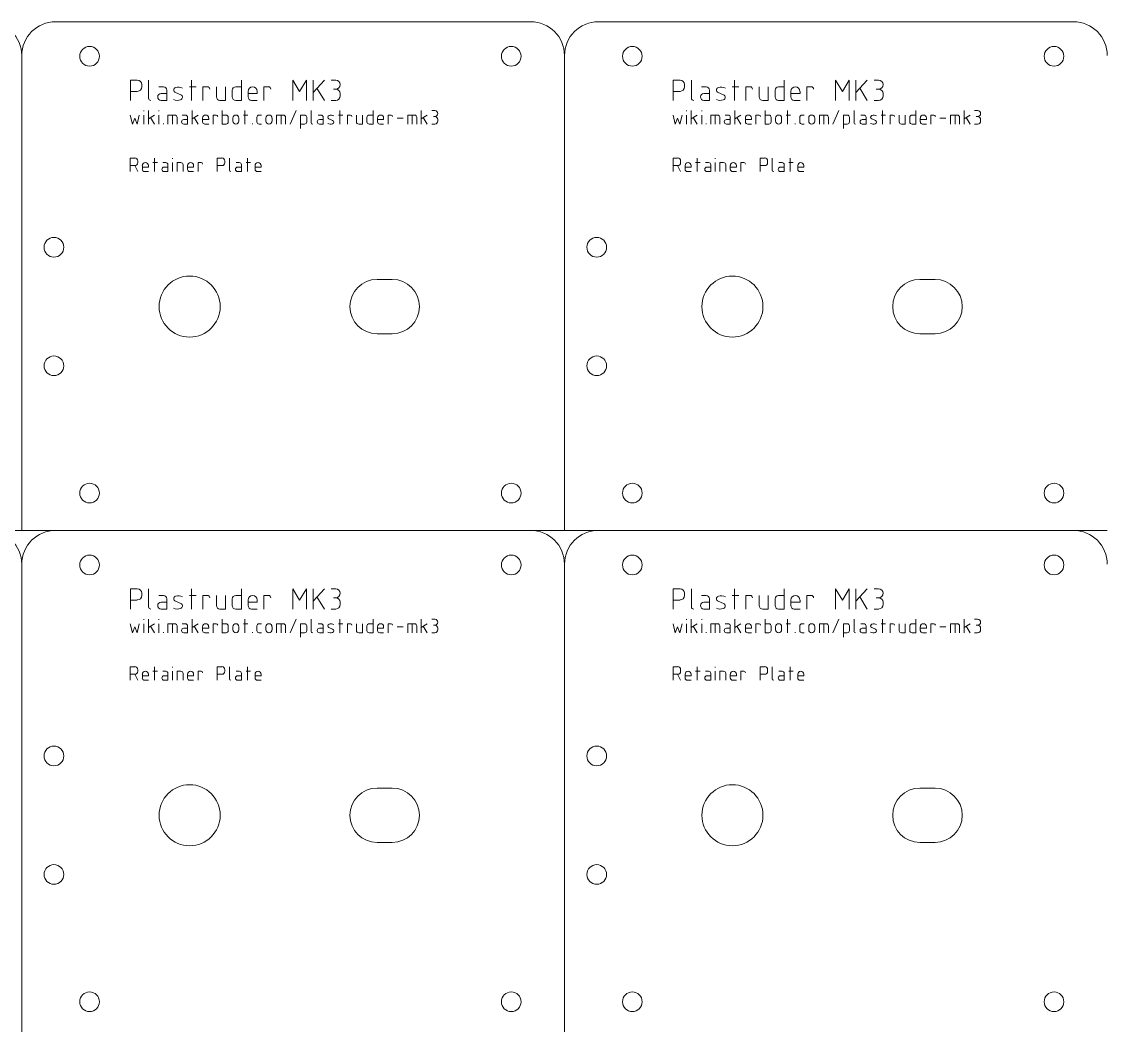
# Model space of a CAD drawing. Header units: millimetres. Extents: x 0 to 560, y 2 to 302.
# Drawn here: x 160 to 320, y 154.5 to 302.5 of the extents above; entities that cross this region are included whole.
import ezdxf

# ---------------------------------------------------------------- set-up
doc = ezdxf.new("R2010")
doc.units = ezdxf.units.MM
doc.layers.add('Retainer Plate', color=7, linetype='CONTINUOUS', lineweight=0, true_color=0x000000)
doc.layers.add('Retainer Plate Text', color=4, linetype='CONTINUOUS', lineweight=0, true_color=0x00ffff)

msp = doc.modelspace()

# ---------------------------------------------------------------- linework, layer by layer
at = {"layer": 'Retainer Plate'}
for p, q in [((165, 302.5), (235, 302.5)), ((245, 302.5), (315, 302.5)), ((160, 227.5), (160, 297.5)), ((240, 227.5), (240, 297.5)), ((212.38, 264.5), (214.62, 264.5)), ((292.37, 264.5), (294.62, 264.5)), ((214.62, 256.5), (212.38, 256.5)), ((294.62, 256.5), (292.37, 256.5)), ((160, 227.5), (80, 227.5)), ((240, 227.5), (160, 227.5)), ((320, 227.5), (240, 227.5)), ((160, 152.5), (160, 222.5)), ((240, 152.5), (240, 222.5)), ((212.38, 189.5), (214.62, 189.5)), ((292.37, 189.5), (294.62, 189.5)), ((214.62, 181.5), (212.38, 181.5)), ((294.62, 181.5), (292.37, 181.5))]:
    msp.add_line(p, q, dxfattribs=at)
for centre, radius in [((170, 297.4), 1.45), ((232.15, 297.4), 1.45), ((250, 297.4), 1.45), ((312.15, 297.4), 1.45), ((164.75, 269.24), 1.45), ((244.75, 269.24), 1.45), ((184.75, 260.5), 4.5), ((264.75, 260.5), 4.5), ((164.75, 251.76), 1.45), ((244.75, 251.76), 1.45), ((170, 233), 1.45), ((232.15, 233), 1.45), ((250, 233), 1.45), ((312.15, 233), 1.45), ((170, 222.4), 1.45), ((232.15, 222.4), 1.45), ((250, 222.4), 1.45), ((312.15, 222.4), 1.45), ((164.75, 194.24), 1.45), ((244.75, 194.24), 1.45), ((184.75, 185.5), 4.5), ((264.75, 185.5), 4.5), ((164.75, 176.76), 1.45), ((244.75, 176.76), 1.45), ((170, 158), 1.45), ((232.15, 158), 1.45), ((250, 158), 1.45), ((312.15, 158), 1.45)]:
    msp.add_circle(centre, radius, dxfattribs=at)
for centre, radius, start, end in [((155, 297.5), 5, 0, 90), ((165, 297.5), 5, 90, 180), ((235, 297.5), 5, 0, 90), ((245, 297.5), 5, 90, 180), ((315, 297.5), 5, 0, 90), ((212.38, 260.5), 4, 90, 270), ((214.62, 260.5), 4, 270, 90), ((292.37, 260.5), 4, 90, 270), ((294.62, 260.5), 4, 270, 90), ((155, 222.5), 5, 0, 90), ((165, 222.5), 5, 90, 180), ((235, 222.5), 5, 0, 90), ((245, 222.5), 5, 90, 180), ((315, 222.5), 5, 0, 90), ((212.38, 185.5), 4, 90, 270), ((214.62, 185.5), 4, 270, 90), ((292.37, 185.5), 4, 90, 270), ((294.62, 185.5), 4, 270, 90)]:
    msp.add_arc(centre, radius, start, end, dxfattribs=at)
at = {"layer": 'Retainer Plate Text'}
for p, q in [((176.04, 290.9), (176.04, 293.9)), ((176.04, 293.9), (177.04, 293.9)), ((177.71, 293.23), (177.71, 292.9)), ((178.71, 293.9), (178.71, 291.23)), ((180.21, 292.9), (180.88, 292.9)), ((184.71, 292.9), (185.71, 292.9)), ((185.04, 293.9), (185.04, 290.9)), ((186.71, 290.9), (186.71, 292.9)), ((186.71, 292.9), (187.37, 292.9)), ((188.71, 292.9), (188.71, 291.4)), ((190.04, 290.9), (190.04, 292.9)), ((191.54, 292.9), (192.37, 292.9)), ((192.37, 293.9), (192.37, 290.9)), ((195.71, 290.9), (195.71, 292.9)), ((195.71, 292.9), (196.37, 292.9)), ((199.96, 290.9), (199.96, 293.9)), ((199.96, 293.9), (200.96, 292.23)), ((200.96, 292.23), (201.96, 293.9)), ((201.96, 293.9), (201.96, 290.9)), ((202.96, 293.9), (202.96, 290.9)), ((202.96, 292.07), (204.62, 293.9)), ((205.62, 293.9), (206.29, 293.9)), ((256.04, 290.9), (256.04, 293.9)), ((256.04, 293.9), (257.04, 293.9)), ((257.71, 293.23), (257.71, 292.9)), ((258.71, 293.9), (258.71, 291.23)), ((260.21, 292.9), (260.88, 292.9)), ((264.71, 292.9), (265.71, 292.9)), ((265.04, 293.9), (265.04, 290.9)), ((266.71, 290.9), (266.71, 292.9)), ((266.71, 292.9), (267.37, 292.9)), ((268.71, 292.9), (268.71, 291.4)), ((270.04, 290.9), (270.04, 292.9)), ((271.54, 292.9), (272.37, 292.9)), ((272.37, 293.9), (272.37, 290.9)), ((275.71, 290.9), (275.71, 292.9)), ((275.71, 292.9), (276.37, 292.9)), ((279.96, 290.9), (279.96, 293.9)), ((279.96, 293.9), (280.96, 292.23)), ((280.96, 292.23), (281.96, 293.9)), ((281.96, 293.9), (281.96, 290.9)), ((282.96, 293.9), (282.96, 290.9)), ((282.96, 292.07), (284.62, 293.9)), ((285.62, 293.9), (286.29, 293.9)), ((177.04, 292.23), (176.04, 292.23)), ((180.54, 291.9), (181.38, 291.9)), ((181.38, 292.4), (181.38, 290.9)), ((182.65, 292.04), (183.44, 291.72)), ((191.04, 291.4), (191.04, 292.4)), ((193.37, 292.23), (193.37, 291.4)), ((193.37, 291.9), (194.71, 291.9)), ((194.71, 291.9), (194.71, 292.23)), ((203.52, 292.68), (204.62, 290.9)), ((206.29, 292.57), (205.96, 292.57)), ((206.96, 291.9), (206.96, 291.57)), ((257.04, 292.23), (256.04, 292.23)), ((260.54, 291.9), (261.38, 291.9)), ((261.38, 292.4), (261.38, 290.9)), ((262.65, 292.04), (263.44, 291.72)), ((271.04, 291.4), (271.04, 292.4)), ((273.37, 292.23), (273.37, 291.4)), ((273.37, 291.9), (274.71, 291.9)), ((274.71, 291.9), (274.71, 292.23)), ((283.52, 292.68), (284.62, 290.9)), ((286.29, 292.57), (285.96, 292.57)), ((286.96, 291.9), (286.96, 291.57)), ((181.38, 290.9), (180.54, 290.9)), ((189.21, 290.9), (190.04, 290.9)), ((192.37, 290.9), (191.54, 290.9)), ((193.87, 290.9), (194.71, 290.9)), ((206.29, 290.9), (205.62, 290.9)), ((261.38, 290.9), (260.54, 290.9)), ((269.21, 290.9), (270.04, 290.9)), ((272.37, 290.9), (271.54, 290.9)), ((273.87, 290.9), (274.71, 290.9)), ((286.29, 290.9), (285.62, 290.9)), ((176, 288.73), (176.33, 287.4)), ((176.33, 287.4), (176.67, 288.29)), ((176.67, 288.29), (177, 287.4)), ((177, 287.4), (177.33, 288.73)), ((178, 289.29), (178, 289.4)), ((178, 287.4), (178, 288.73)), ((178.67, 289.4), (178.67, 287.4)), ((178.67, 288.18), (179.56, 288.73)), ((178.96, 288.36), (179.56, 287.4)), ((180.22, 289.29), (180.22, 289.4)), ((180.22, 287.4), (180.22, 288.73)), ((181.56, 287.4), (181.56, 288.73)), ((181.56, 288.73), (182.56, 288.73)), ((182.22, 288.73), (182.22, 287.4)), ((182.89, 288.4), (182.89, 287.4)), ((183.67, 288.73), (184.11, 288.73)), ((183.89, 288.07), (184.44, 288.07)), ((184.44, 288.4), (184.44, 287.4)), ((185.11, 289.4), (185.11, 287.4)), ((185.11, 288.18), (186, 288.73)), ((185.4, 288.36), (186, 287.4)), ((186.67, 288.29), (186.67, 287.73)), ((186.67, 288.07), (187.56, 288.07)), ((187.56, 288.07), (187.56, 288.29)), ((188.22, 287.4), (188.22, 288.73)), ((188.22, 288.73), (188.67, 288.73)), ((189.56, 289.4), (189.56, 287.4)), ((190.11, 288.73), (189.56, 288.73)), ((190.44, 287.73), (190.44, 288.4)), ((191.11, 288.29), (191.11, 287.84)), ((192, 287.84), (192, 288.29)), ((192.67, 288.73), (193.33, 288.73)), ((192.89, 289.4), (192.89, 287.4)), ((194.67, 288.4), (194.67, 287.73)), ((195.33, 288.73), (195, 288.73)), ((196, 288.29), (196, 287.84)), ((196.89, 287.84), (196.89, 288.29)), ((197.56, 287.4), (197.56, 288.73)), ((197.56, 288.73), (198.56, 288.73)), ((198.22, 288.73), (198.22, 287.4)), ((198.89, 288.4), (198.89, 287.4)), ((200.44, 289.4), (199.56, 287.4)), ((201.67, 288.73), (201.11, 288.73)), ((201.11, 288.73), (201.11, 286.73)), ((202, 287.73), (202, 288.4)), ((202.67, 289.4), (202.67, 287.62)), ((203.67, 288.73), (204.11, 288.73)), ((203.89, 288.07), (204.44, 288.07)), ((204.44, 288.4), (204.44, 287.4)), ((205.29, 288.16), (205.82, 287.95)), ((206.67, 288.73), (207.33, 288.73)), ((206.89, 289.4), (206.89, 287.4)), ((208, 287.4), (208, 288.73)), ((208, 288.73), (208.44, 288.73)), ((209.33, 288.73), (209.33, 287.73)), ((210.22, 287.4), (210.22, 288.73)), ((210.89, 287.73), (210.89, 288.4)), ((211.22, 288.73), (211.78, 288.73)), ((211.78, 289.4), (211.78, 287.4)), ((212.44, 288.29), (212.44, 287.73)), ((212.44, 288.07), (213.33, 288.07)), ((213.33, 288.07), (213.33, 288.29)), ((214, 287.4), (214, 288.73)), ((214, 288.73), (214.44, 288.73)), ((215.33, 288.29), (216.22, 288.29)), ((216.89, 287.4), (216.89, 288.73)), ((216.89, 288.73), (217.89, 288.73)), ((217.56, 288.73), (217.56, 287.4)), ((218.22, 288.4), (218.22, 287.4)), ((218.89, 289.4), (218.89, 287.4)), ((218.89, 288.18), (219.78, 288.73)), ((219.18, 288.36), (219.78, 287.4)), ((220.44, 289.4), (220.89, 289.4)), ((220.89, 288.51), (220.67, 288.51)), ((221.33, 288.07), (221.33, 287.84)), ((256, 288.73), (256.33, 287.4)), ((256.33, 287.4), (256.67, 288.29)), ((256.67, 288.29), (257, 287.4)), ((257, 287.4), (257.33, 288.73)), ((258, 289.29), (258, 289.4)), ((258, 287.4), (258, 288.73)), ((258.67, 289.4), (258.67, 287.4)), ((258.67, 288.18), (259.56, 288.73)), ((258.96, 288.36), (259.56, 287.4)), ((260.22, 289.29), (260.22, 289.4)), ((260.22, 287.4), (260.22, 288.73)), ((261.56, 287.4), (261.56, 288.73)), ((261.56, 288.73), (262.56, 288.73)), ((262.22, 288.73), (262.22, 287.4)), ((262.89, 288.4), (262.89, 287.4)), ((263.67, 288.73), (264.11, 288.73)), ((263.89, 288.07), (264.44, 288.07)), ((264.44, 288.4), (264.44, 287.4)), ((265.11, 289.4), (265.11, 287.4)), ((265.11, 288.18), (266, 288.73)), ((265.4, 288.36), (266, 287.4)), ((266.67, 288.29), (266.67, 287.73)), ((266.67, 288.07), (267.56, 288.07)), ((267.56, 288.07), (267.56, 288.29)), ((268.22, 287.4), (268.22, 288.73)), ((268.22, 288.73), (268.67, 288.73)), ((269.56, 289.4), (269.56, 287.4)), ((270.11, 288.73), (269.56, 288.73)), ((270.44, 287.73), (270.44, 288.4)), ((271.11, 288.29), (271.11, 287.84)), ((272, 287.84), (272, 288.29)), ((272.67, 288.73), (273.33, 288.73)), ((272.89, 289.4), (272.89, 287.4)), ((274.67, 288.4), (274.67, 287.73)), ((275.33, 288.73), (275, 288.73)), ((276, 288.29), (276, 287.84)), ((276.89, 287.84), (276.89, 288.29)), ((277.56, 287.4), (277.56, 288.73)), ((277.56, 288.73), (278.56, 288.73)), ((278.22, 288.73), (278.22, 287.4)), ((278.89, 288.4), (278.89, 287.4)), ((280.44, 289.4), (279.56, 287.4)), ((281.67, 288.73), (281.11, 288.73)), ((281.11, 288.73), (281.11, 286.73)), ((282, 287.73), (282, 288.4)), ((282.67, 289.4), (282.67, 287.62)), ((283.67, 288.73), (284.11, 288.73)), ((283.89, 288.07), (284.44, 288.07)), ((284.44, 288.4), (284.44, 287.4)), ((285.29, 288.16), (285.82, 287.95)), ((286.67, 288.73), (287.33, 288.73)), ((286.89, 289.4), (286.89, 287.4)), ((288, 287.4), (288, 288.73)), ((288, 288.73), (288.44, 288.73)), ((289.33, 288.73), (289.33, 287.73)), ((290.22, 287.4), (290.22, 288.73)), ((290.89, 287.73), (290.89, 288.4)), ((291.22, 288.73), (291.78, 288.73)), ((291.78, 289.4), (291.78, 287.4)), ((292.44, 288.29), (292.44, 287.73)), ((292.44, 288.07), (293.33, 288.07)), ((293.33, 288.07), (293.33, 288.29)), ((294, 287.4), (294, 288.73)), ((294, 288.73), (294.44, 288.73)), ((295.33, 288.29), (296.22, 288.29)), ((296.89, 287.4), (296.89, 288.73)), ((296.89, 288.73), (297.89, 288.73)), ((297.56, 288.73), (297.56, 287.4)), ((298.22, 288.4), (298.22, 287.4)), ((298.89, 289.4), (298.89, 287.4)), ((298.89, 288.18), (299.78, 288.73)), ((299.18, 288.36), (299.78, 287.4)), ((300.44, 289.4), (300.89, 289.4)), ((300.89, 288.51), (300.67, 288.51)), ((301.33, 288.07), (301.33, 287.84)), ((180.89, 287.4), (180.89, 287.51)), ((184.44, 287.4), (183.89, 287.4)), ((187, 287.4), (187.56, 287.4)), ((189.56, 287.4), (190.11, 287.4)), ((194, 287.4), (194, 287.51)), ((195, 287.4), (195.33, 287.4)), ((201.11, 287.4), (201.67, 287.4)), ((204.44, 287.4), (203.89, 287.4)), ((209.67, 287.4), (210.22, 287.4)), ((211.78, 287.4), (211.22, 287.4)), ((212.78, 287.4), (213.33, 287.4)), ((220.89, 287.4), (220.44, 287.4)), ((260.89, 287.4), (260.89, 287.51)), ((264.44, 287.4), (263.89, 287.4)), ((267, 287.4), (267.56, 287.4)), ((269.56, 287.4), (270.11, 287.4)), ((274, 287.4), (274, 287.51)), ((275, 287.4), (275.33, 287.4)), ((281.11, 287.4), (281.67, 287.4)), ((284.44, 287.4), (283.89, 287.4)), ((289.67, 287.4), (290.22, 287.4)), ((291.78, 287.4), (291.22, 287.4)), ((292.78, 287.4), (293.33, 287.4)), ((300.89, 287.4), (300.44, 287.4)), ((176, 280.4), (176, 282.4)), ((176, 282.4), (176.67, 282.4)), ((177.11, 281.96), (177.11, 281.73)), ((179.33, 281.73), (180, 281.73)), ((179.56, 282.4), (179.56, 280.4)), ((180.78, 281.73), (181.22, 281.73)), ((182.22, 282.29), (182.22, 282.4)), ((182.22, 280.4), (182.22, 281.73)), ((182.89, 280.4), (182.89, 281.73)), ((182.89, 281.73), (183.44, 281.73)), ((186, 280.4), (186, 281.73)), ((186, 281.73), (186.44, 281.73)), ((188.83, 280.4), (188.83, 282.4)), ((188.83, 282.4), (189.5, 282.4)), ((189.94, 281.96), (189.94, 281.73)), ((190.61, 282.4), (190.61, 280.62)), ((191.61, 281.73), (192.06, 281.73)), ((193.06, 281.73), (193.72, 281.73)), ((193.28, 282.4), (193.28, 280.4)), ((256, 280.4), (256, 282.4)), ((256, 282.4), (256.67, 282.4)), ((257.11, 281.96), (257.11, 281.73)), ((259.33, 281.73), (260, 281.73)), ((259.56, 282.4), (259.56, 280.4)), ((260.78, 281.73), (261.22, 281.73)), ((262.22, 282.29), (262.22, 282.4)), ((262.22, 280.4), (262.22, 281.73)), ((262.89, 280.4), (262.89, 281.73)), ((262.89, 281.73), (263.44, 281.73)), ((266, 280.4), (266, 281.73)), ((266, 281.73), (266.44, 281.73)), ((268.83, 280.4), (268.83, 282.4)), ((268.83, 282.4), (269.5, 282.4)), ((269.94, 281.96), (269.94, 281.73)), ((270.61, 282.4), (270.61, 280.62)), ((271.61, 281.73), (272.06, 281.73)), ((273.06, 281.73), (273.72, 281.73)), ((273.28, 282.4), (273.28, 280.4)), ((176.67, 281.29), (176, 281.29)), ((176.67, 281.29), (177.11, 280.4)), ((177.78, 281.29), (177.78, 280.73)), ((177.78, 281.07), (178.67, 281.07)), ((178.11, 280.4), (178.67, 280.4)), ((178.67, 281.07), (178.67, 281.29)), ((181, 281.07), (181.56, 281.07)), ((181.56, 280.4), (181, 280.4)), ((181.56, 281.4), (181.56, 280.4)), ((183.78, 281.4), (183.78, 280.4)), ((184.44, 281.29), (184.44, 280.73)), ((184.44, 281.07), (185.33, 281.07)), ((184.78, 280.4), (185.33, 280.4)), ((185.33, 281.07), (185.33, 281.29)), ((189.5, 281.29), (188.83, 281.29)), ((191.83, 281.07), (192.39, 281.07)), ((192.39, 280.4), (191.83, 280.4)), ((192.39, 281.4), (192.39, 280.4)), ((194.39, 281.29), (194.39, 280.73)), ((194.39, 281.07), (195.28, 281.07)), ((194.72, 280.4), (195.28, 280.4)), ((195.28, 281.07), (195.28, 281.29)), ((256.67, 281.29), (256, 281.29)), ((256.67, 281.29), (257.11, 280.4)), ((257.78, 281.29), (257.78, 280.73)), ((257.78, 281.07), (258.67, 281.07)), ((258.11, 280.4), (258.67, 280.4)), ((258.67, 281.07), (258.67, 281.29)), ((261, 281.07), (261.56, 281.07)), ((261.56, 280.4), (261, 280.4)), ((261.56, 281.4), (261.56, 280.4)), ((263.78, 281.4), (263.78, 280.4)), ((264.44, 281.29), (264.44, 280.73)), ((264.44, 281.07), (265.33, 281.07)), ((264.78, 280.4), (265.33, 280.4)), ((265.33, 281.07), (265.33, 281.29)), ((269.5, 281.29), (268.83, 281.29)), ((271.83, 281.07), (272.39, 281.07)), ((272.39, 280.4), (271.83, 280.4)), ((272.39, 281.4), (272.39, 280.4)), ((274.39, 281.29), (274.39, 280.73)), ((274.39, 281.07), (275.28, 281.07)), ((274.72, 280.4), (275.28, 280.4)), ((275.28, 281.07), (275.28, 281.29)), ((176.04, 215.9), (176.04, 218.9)), ((176.04, 218.9), (177.04, 218.9)), ((177.71, 218.23), (177.71, 217.9)), ((178.71, 218.9), (178.71, 216.23)), ((180.21, 217.9), (180.88, 217.9)), ((184.71, 217.9), (185.71, 217.9)), ((185.04, 218.9), (185.04, 215.9)), ((186.71, 215.9), (186.71, 217.9)), ((186.71, 217.9), (187.37, 217.9)), ((188.71, 217.9), (188.71, 216.4)), ((190.04, 215.9), (190.04, 217.9)), ((191.54, 217.9), (192.37, 217.9)), ((192.37, 218.9), (192.37, 215.9)), ((195.71, 215.9), (195.71, 217.9)), ((195.71, 217.9), (196.37, 217.9)), ((199.96, 215.9), (199.96, 218.9)), ((199.96, 218.9), (200.96, 217.23)), ((200.96, 217.23), (201.96, 218.9)), ((201.96, 218.9), (201.96, 215.9)), ((202.96, 218.9), (202.96, 215.9)), ((202.96, 217.07), (204.62, 218.9)), ((203.52, 217.68), (204.62, 215.9)), ((205.62, 218.9), (206.29, 218.9)), ((256.04, 215.9), (256.04, 218.9)), ((256.04, 218.9), (257.04, 218.9)), ((257.71, 218.23), (257.71, 217.9)), ((258.71, 218.9), (258.71, 216.23)), ((260.21, 217.9), (260.88, 217.9)), ((264.71, 217.9), (265.71, 217.9)), ((265.04, 218.9), (265.04, 215.9)), ((266.71, 215.9), (266.71, 217.9)), ((266.71, 217.9), (267.37, 217.9)), ((268.71, 217.9), (268.71, 216.4)), ((270.04, 215.9), (270.04, 217.9)), ((271.54, 217.9), (272.37, 217.9)), ((272.37, 218.9), (272.37, 215.9)), ((275.71, 215.9), (275.71, 217.9)), ((275.71, 217.9), (276.37, 217.9)), ((279.96, 215.9), (279.96, 218.9)), ((279.96, 218.9), (280.96, 217.23)), ((280.96, 217.23), (281.96, 218.9)), ((281.96, 218.9), (281.96, 215.9)), ((282.96, 218.9), (282.96, 215.9)), ((282.96, 217.07), (284.62, 218.9)), ((283.52, 217.68), (284.62, 215.9)), ((285.62, 218.9), (286.29, 218.9)), ((177.04, 217.23), (176.04, 217.23)), ((180.54, 216.9), (181.38, 216.9)), ((181.38, 217.4), (181.38, 215.9)), ((182.65, 217.04), (183.44, 216.72)), ((191.04, 216.4), (191.04, 217.4)), ((193.37, 217.23), (193.37, 216.4)), ((193.37, 216.9), (194.71, 216.9)), ((194.71, 216.9), (194.71, 217.23)), ((206.29, 217.57), (205.96, 217.57)), ((206.96, 216.9), (206.96, 216.57)), ((257.04, 217.23), (256.04, 217.23)), ((260.54, 216.9), (261.38, 216.9)), ((261.38, 217.4), (261.38, 215.9)), ((262.65, 217.04), (263.44, 216.72)), ((271.04, 216.4), (271.04, 217.4)), ((273.37, 217.23), (273.37, 216.4)), ((273.37, 216.9), (274.71, 216.9)), ((274.71, 216.9), (274.71, 217.23)), ((286.29, 217.57), (285.96, 217.57)), ((286.96, 216.9), (286.96, 216.57)), ((178, 214.29), (178, 214.4)), ((178.67, 214.4), (178.67, 212.4)), ((180.22, 214.29), (180.22, 214.4)), ((181.38, 215.9), (180.54, 215.9)), ((185.11, 214.4), (185.11, 212.4)), ((189.21, 215.9), (190.04, 215.9)), ((189.56, 214.4), (189.56, 212.4)), ((192.37, 215.9), (191.54, 215.9)), ((192.89, 214.4), (192.89, 212.4)), ((193.87, 215.9), (194.71, 215.9)), ((200.44, 214.4), (199.56, 212.4)), ((202.67, 214.4), (202.67, 212.62)), ((206.29, 215.9), (205.62, 215.9)), ((211.78, 214.4), (211.78, 212.4)), ((218.89, 214.4), (218.89, 212.4)), ((220.44, 214.4), (220.89, 214.4)), ((261.38, 215.9), (260.54, 215.9)), ((269.21, 215.9), (270.04, 215.9)), ((272.37, 215.9), (271.54, 215.9)), ((273.87, 215.9), (274.71, 215.9)), ((286.29, 215.9), (285.62, 215.9)), ((298.89, 214.4), (298.89, 212.4)), ((176, 213.73), (176.33, 212.4)), ((176.33, 212.4), (176.67, 213.29)), ((176.67, 213.29), (177, 212.4)), ((177, 212.4), (177.33, 213.73)), ((178, 212.4), (178, 213.73)), ((178.67, 213.18), (179.56, 213.73)), ((178.96, 213.36), (179.56, 212.4)), ((180.22, 212.4), (180.22, 213.73)), ((181.56, 212.4), (181.56, 213.73)), ((181.56, 213.73), (182.56, 213.73)), ((182.22, 213.73), (182.22, 212.4)), ((182.89, 213.4), (182.89, 212.4)), ((183.67, 213.73), (184.11, 213.73)), ((183.89, 213.07), (184.44, 213.07)), ((184.44, 213.4), (184.44, 212.4)), ((185.11, 213.18), (186, 213.73)), ((185.4, 213.36), (186, 212.4)), ((186.67, 213.29), (186.67, 212.73)), ((186.67, 213.07), (187.56, 213.07)), ((187.56, 213.07), (187.56, 213.29)), ((188.22, 212.4), (188.22, 213.73)), ((188.22, 213.73), (188.67, 213.73)), ((190.11, 213.73), (189.56, 213.73)), ((190.44, 212.73), (190.44, 213.4)), ((191.11, 213.29), (191.11, 212.84)), ((192, 212.84), (192, 213.29)), ((192.67, 213.73), (193.33, 213.73)), ((194.67, 213.4), (194.67, 212.73)), ((195.33, 213.73), (195, 213.73)), ((196, 213.29), (196, 212.84)), ((196.89, 212.84), (196.89, 213.29)), ((197.56, 212.4), (197.56, 213.73)), ((197.56, 213.73), (198.56, 213.73)), ((198.22, 213.73), (198.22, 212.4)), ((198.89, 213.4), (198.89, 212.4)), ((201.67, 213.73), (201.11, 213.73)), ((201.11, 213.73), (201.11, 211.73)), ((202, 212.73), (202, 213.4)), ((203.67, 213.73), (204.11, 213.73)), ((203.89, 213.07), (204.44, 213.07)), ((204.44, 213.4), (204.44, 212.4)), ((205.29, 213.16), (205.82, 212.95)), ((206.67, 213.73), (207.33, 213.73)), ((206.89, 214.4), (206.89, 212.4)), ((208, 212.4), (208, 213.73)), ((208, 213.73), (208.44, 213.73)), ((209.33, 213.73), (209.33, 212.73)), ((210.22, 212.4), (210.22, 213.73)), ((210.89, 212.73), (210.89, 213.4)), ((211.22, 213.73), (211.78, 213.73)), ((212.44, 213.29), (212.44, 212.73)), ((212.44, 213.07), (213.33, 213.07)), ((213.33, 213.07), (213.33, 213.29)), ((214, 212.4), (214, 213.73)), ((214, 213.73), (214.44, 213.73)), ((215.33, 213.29), (216.22, 213.29)), ((216.89, 212.4), (216.89, 213.73)), ((216.89, 213.73), (217.89, 213.73)), ((217.56, 213.73), (217.56, 212.4)), ((218.22, 213.4), (218.22, 212.4)), ((218.89, 213.18), (219.78, 213.73)), ((219.18, 213.36), (219.78, 212.4)), ((220.89, 213.51), (220.67, 213.51)), ((221.33, 213.07), (221.33, 212.84)), ((256, 213.73), (256.33, 212.4)), ((256.33, 212.4), (256.67, 213.29)), ((256.67, 213.29), (257, 212.4)), ((257, 212.4), (257.33, 213.73)), ((258, 214.29), (258, 214.4)), ((258, 212.4), (258, 213.73)), ((258.67, 214.4), (258.67, 212.4)), ((258.67, 213.18), (259.56, 213.73)), ((258.96, 213.36), (259.56, 212.4)), ((260.22, 214.29), (260.22, 214.4)), ((260.22, 212.4), (260.22, 213.73)), ((261.56, 212.4), (261.56, 213.73)), ((261.56, 213.73), (262.56, 213.73)), ((262.22, 213.73), (262.22, 212.4)), ((262.89, 213.4), (262.89, 212.4)), ((263.67, 213.73), (264.11, 213.73)), ((263.89, 213.07), (264.44, 213.07)), ((264.44, 213.4), (264.44, 212.4)), ((265.11, 214.4), (265.11, 212.4)), ((265.11, 213.18), (266, 213.73)), ((265.4, 213.36), (266, 212.4)), ((266.67, 213.29), (266.67, 212.73)), ((266.67, 213.07), (267.56, 213.07)), ((267.56, 213.07), (267.56, 213.29)), ((268.22, 212.4), (268.22, 213.73)), ((268.22, 213.73), (268.67, 213.73)), ((269.56, 214.4), (269.56, 212.4)), ((270.11, 213.73), (269.56, 213.73)), ((270.44, 212.73), (270.44, 213.4)), ((271.11, 213.29), (271.11, 212.84)), ((272, 212.84), (272, 213.29)), ((272.67, 213.73), (273.33, 213.73)), ((272.89, 214.4), (272.89, 212.4)), ((274.67, 213.4), (274.67, 212.73)), ((275.33, 213.73), (275, 213.73)), ((276, 213.29), (276, 212.84)), ((276.89, 212.84), (276.89, 213.29)), ((277.56, 212.4), (277.56, 213.73)), ((277.56, 213.73), (278.56, 213.73)), ((278.22, 213.73), (278.22, 212.4)), ((278.89, 213.4), (278.89, 212.4)), ((280.44, 214.4), (279.56, 212.4)), ((281.67, 213.73), (281.11, 213.73)), ((281.11, 213.73), (281.11, 211.73)), ((282, 212.73), (282, 213.4)), ((282.67, 214.4), (282.67, 212.62)), ((283.67, 213.73), (284.11, 213.73)), ((283.89, 213.07), (284.44, 213.07)), ((284.44, 213.4), (284.44, 212.4)), ((285.29, 213.16), (285.82, 212.95)), ((286.67, 213.73), (287.33, 213.73)), ((286.89, 214.4), (286.89, 212.4)), ((288, 212.4), (288, 213.73)), ((288, 213.73), (288.44, 213.73)), ((289.33, 213.73), (289.33, 212.73)), ((290.22, 212.4), (290.22, 213.73)), ((290.89, 212.73), (290.89, 213.4)), ((291.22, 213.73), (291.78, 213.73)), ((291.78, 214.4), (291.78, 212.4)), ((292.44, 213.29), (292.44, 212.73)), ((292.44, 213.07), (293.33, 213.07)), ((293.33, 213.07), (293.33, 213.29)), ((294, 212.4), (294, 213.73)), ((294, 213.73), (294.44, 213.73)), ((295.33, 213.29), (296.22, 213.29)), ((296.89, 212.4), (296.89, 213.73)), ((296.89, 213.73), (297.89, 213.73)), ((297.56, 213.73), (297.56, 212.4)), ((298.22, 213.4), (298.22, 212.4)), ((298.89, 213.18), (299.78, 213.73)), ((299.18, 213.36), (299.78, 212.4)), ((300.44, 214.4), (300.89, 214.4)), ((300.89, 213.51), (300.67, 213.51)), ((301.33, 213.07), (301.33, 212.84)), ((180.89, 212.4), (180.89, 212.51)), ((184.44, 212.4), (183.89, 212.4)), ((187, 212.4), (187.56, 212.4)), ((189.56, 212.4), (190.11, 212.4)), ((194, 212.4), (194, 212.51)), ((195, 212.4), (195.33, 212.4)), ((201.11, 212.4), (201.67, 212.4)), ((204.44, 212.4), (203.89, 212.4)), ((209.67, 212.4), (210.22, 212.4)), ((211.78, 212.4), (211.22, 212.4)), ((212.78, 212.4), (213.33, 212.4)), ((220.89, 212.4), (220.44, 212.4)), ((260.89, 212.4), (260.89, 212.51)), ((264.44, 212.4), (263.89, 212.4)), ((267, 212.4), (267.56, 212.4)), ((269.56, 212.4), (270.11, 212.4)), ((274, 212.4), (274, 212.51)), ((275, 212.4), (275.33, 212.4)), ((281.11, 212.4), (281.67, 212.4)), ((284.44, 212.4), (283.89, 212.4)), ((289.67, 212.4), (290.22, 212.4)), ((291.78, 212.4), (291.22, 212.4)), ((292.78, 212.4), (293.33, 212.4)), ((300.89, 212.4), (300.44, 212.4)), ((176, 205.4), (176, 207.4)), ((176, 207.4), (176.67, 207.4)), ((177.11, 206.96), (177.11, 206.73)), ((179.33, 206.73), (180, 206.73)), ((179.56, 207.4), (179.56, 205.4)), ((180.78, 206.73), (181.22, 206.73)), ((181.56, 206.4), (181.56, 205.4)), ((182.22, 207.29), (182.22, 207.4)), ((182.22, 205.4), (182.22, 206.73)), ((182.89, 205.4), (182.89, 206.73)), ((182.89, 206.73), (183.44, 206.73)), ((183.78, 206.4), (183.78, 205.4)), ((186, 205.4), (186, 206.73)), ((186, 206.73), (186.44, 206.73)), ((188.83, 205.4), (188.83, 207.4)), ((188.83, 207.4), (189.5, 207.4)), ((189.94, 206.96), (189.94, 206.73)), ((190.61, 207.4), (190.61, 205.62)), ((191.61, 206.73), (192.06, 206.73)), ((192.39, 206.4), (192.39, 205.4)), ((193.06, 206.73), (193.72, 206.73)), ((193.28, 207.4), (193.28, 205.4)), ((256, 205.4), (256, 207.4)), ((256, 207.4), (256.67, 207.4)), ((257.11, 206.96), (257.11, 206.73)), ((259.33, 206.73), (260, 206.73)), ((259.56, 207.4), (259.56, 205.4)), ((260.78, 206.73), (261.22, 206.73)), ((262.22, 207.29), (262.22, 207.4)), ((262.22, 205.4), (262.22, 206.73)), ((262.89, 205.4), (262.89, 206.73)), ((262.89, 206.73), (263.44, 206.73)), ((266, 205.4), (266, 206.73)), ((266, 206.73), (266.44, 206.73)), ((268.83, 205.4), (268.83, 207.4)), ((268.83, 207.4), (269.5, 207.4)), ((269.94, 206.96), (269.94, 206.73)), ((270.61, 207.4), (270.61, 205.62)), ((271.61, 206.73), (272.06, 206.73)), ((273.06, 206.73), (273.72, 206.73)), ((273.28, 207.4), (273.28, 205.4)), ((176.67, 206.29), (176, 206.29)), ((176.67, 206.29), (177.11, 205.4)), ((177.78, 206.29), (177.78, 205.73)), ((177.78, 206.07), (178.67, 206.07)), ((178.11, 205.4), (178.67, 205.4)), ((178.67, 206.07), (178.67, 206.29)), ((181, 206.07), (181.56, 206.07)), ((181.56, 205.4), (181, 205.4)), ((184.44, 206.29), (184.44, 205.73)), ((184.44, 206.07), (185.33, 206.07)), ((184.78, 205.4), (185.33, 205.4)), ((185.33, 206.07), (185.33, 206.29)), ((189.5, 206.29), (188.83, 206.29)), ((191.83, 206.07), (192.39, 206.07)), ((192.39, 205.4), (191.83, 205.4)), ((194.39, 206.29), (194.39, 205.73)), ((194.39, 206.07), (195.28, 206.07)), ((194.72, 205.4), (195.28, 205.4)), ((195.28, 206.07), (195.28, 206.29)), ((256.67, 206.29), (256, 206.29)), ((256.67, 206.29), (257.11, 205.4)), ((257.78, 206.29), (257.78, 205.73)), ((257.78, 206.07), (258.67, 206.07)), ((258.11, 205.4), (258.67, 205.4)), ((258.67, 206.07), (258.67, 206.29)), ((261, 206.07), (261.56, 206.07)), ((261.56, 205.4), (261, 205.4)), ((261.56, 206.4), (261.56, 205.4)), ((263.78, 206.4), (263.78, 205.4)), ((264.44, 206.29), (264.44, 205.73)), ((264.44, 206.07), (265.33, 206.07)), ((264.78, 205.4), (265.33, 205.4)), ((265.33, 206.07), (265.33, 206.29)), ((269.5, 206.29), (268.83, 206.29)), ((271.83, 206.07), (272.39, 206.07)), ((272.39, 205.4), (271.83, 205.4)), ((272.39, 206.4), (272.39, 205.4)), ((274.39, 206.29), (274.39, 205.73)), ((274.39, 206.07), (275.28, 206.07)), ((274.72, 205.4), (275.28, 205.4)), ((275.28, 206.07), (275.28, 206.29))]:
    msp.add_line(p, q, dxfattribs=at)
for centre, radius, start, end in [((177.04, 293.23), 0.667, 0, 90), ((177.04, 292.9), 0.667, 270, 0), ((180.88, 292.4), 0.5, 0, 90), ((183.1, 291.51), 1.35, 63.1, 108.3), ((187.37, 292.57), 0.333, 0, 90), ((191.54, 292.4), 0.5, 90, 180), ((194.04, 292.23), 0.667, 0, 180), ((196.37, 292.57), 0.333, 0, 90), ((206.29, 293.23), 0.667, 270, 90), ((257.04, 293.23), 0.667, 0, 90), ((257.04, 292.9), 0.667, 270, 0), ((260.88, 292.4), 0.5, 0, 90), ((263.1, 291.51), 1.35, 63.1, 108.3), ((267.37, 292.57), 0.333, 0, 90), ((271.54, 292.4), 0.5, 90, 180), ((274.04, 292.23), 0.667, 0, 180), ((276.37, 292.57), 0.333, 0, 90), ((286.29, 293.23), 0.667, 270, 90), ((179.04, 291.23), 0.333, 180, 270), ((180.54, 291.4), 0.5, 90, 270), ((182.8, 292.41), 0.4, 108.3, 247.8), ((183.29, 291.35), 0.4, 288.3, 67.79), ((189.21, 291.4), 0.5, 180, 270), ((191.54, 291.4), 0.5, 180, 270), ((193.87, 291.4), 0.5, 180, 270), ((206.29, 291.9), 0.667, 0, 90), ((206.29, 291.57), 0.667, 270, 0), ((259.04, 291.23), 0.333, 180, 270), ((260.54, 291.4), 0.5, 90, 270), ((262.8, 292.41), 0.4, 108.3, 247.8), ((263.29, 291.35), 0.4, 288.3, 67.79), ((269.21, 291.4), 0.5, 180, 270), ((271.54, 291.4), 0.5, 180, 270), ((273.87, 291.4), 0.5, 180, 270), ((286.29, 291.9), 0.667, 0, 90), ((286.29, 291.57), 0.667, 270, 0), ((182.99, 292.25), 1.35, 243.1, 288.3), ((262.99, 292.25), 1.35, 243.1, 288.3), ((182.56, 288.4), 0.333, 0, 90), ((183.89, 287.73), 0.333, 90, 270), ((184.11, 288.4), 0.333, 0, 90), ((187.11, 288.29), 0.444, 0, 180), ((188.67, 288.51), 0.222, 0, 90), ((190.11, 288.4), 0.333, 0, 90), ((191.56, 288.29), 0.444, 0, 180), ((195, 288.4), 0.333, 90, 180), ((196.44, 288.29), 0.444, 0, 180), ((198.56, 288.4), 0.333, 0, 90), ((201.67, 288.4), 0.333, 0, 90), ((203.89, 287.73), 0.333, 90, 270), ((204.11, 288.4), 0.333, 0, 90), ((205.39, 288.41), 0.267, 108.3, 247.8), ((205.59, 287.8), 0.902, 63.1, 108.3), ((208.44, 288.51), 0.222, 0, 90), ((211.22, 288.4), 0.333, 90, 180), ((212.89, 288.29), 0.444, 0, 180), ((214.44, 288.51), 0.222, 0, 90), ((217.89, 288.4), 0.333, 0, 90), ((220.89, 288.96), 0.444, 270, 90), ((220.89, 288.07), 0.444, 0, 90), ((262.56, 288.4), 0.333, 0, 90), ((263.89, 287.73), 0.333, 90, 270), ((264.11, 288.4), 0.333, 0, 90), ((267.11, 288.29), 0.444, 0, 180), ((268.67, 288.51), 0.222, 0, 90), ((270.11, 288.4), 0.333, 0, 90), ((271.56, 288.29), 0.444, 0, 180), ((275, 288.4), 0.333, 90, 180), ((276.44, 288.29), 0.444, 0, 180), ((278.56, 288.4), 0.333, 0, 90), ((281.67, 288.4), 0.333, 0, 90), ((283.89, 287.73), 0.333, 90, 270), ((284.11, 288.4), 0.333, 0, 90), ((285.39, 288.41), 0.267, 108.3, 247.8), ((285.59, 287.8), 0.902, 63.1, 108.3), ((288.44, 288.51), 0.222, 0, 90), ((291.22, 288.4), 0.333, 90, 180), ((292.89, 288.29), 0.444, 0, 180), ((294.44, 288.51), 0.222, 0, 90), ((297.89, 288.4), 0.333, 0, 90), ((300.89, 288.96), 0.444, 270, 90), ((300.89, 288.07), 0.444, 0, 90), ((187, 287.73), 0.333, 180, 270), ((190.11, 287.73), 0.333, 270, 0), ((191.56, 287.84), 0.444, 180, 0), ((195, 287.73), 0.333, 180, 270), ((196.44, 287.84), 0.444, 180, 0), ((201.67, 287.73), 0.333, 270, 0), ((202.89, 287.62), 0.222, 180, 270), ((205.52, 288.3), 0.902, 243.1, 288.3), ((205.72, 287.7), 0.267, 288.3, 67.79), ((209.67, 287.73), 0.333, 180, 270), ((211.22, 287.73), 0.333, 180, 270), ((212.78, 287.73), 0.333, 180, 270), ((220.89, 287.84), 0.444, 270, 0), ((267, 287.73), 0.333, 180, 270), ((270.11, 287.73), 0.333, 270, 0), ((271.56, 287.84), 0.444, 180, 0), ((275, 287.73), 0.333, 180, 270), ((276.44, 287.84), 0.444, 180, 0), ((281.67, 287.73), 0.333, 270, 0), ((282.89, 287.62), 0.222, 180, 270), ((285.52, 288.3), 0.902, 243.1, 288.3), ((285.72, 287.7), 0.267, 288.3, 67.79), ((289.67, 287.73), 0.333, 180, 270), ((291.22, 287.73), 0.333, 180, 270), ((292.78, 287.73), 0.333, 180, 270), ((300.89, 287.84), 0.444, 270, 0), ((176.67, 281.96), 0.444, 0, 90), ((176.67, 281.73), 0.444, 270, 0), ((178.22, 281.29), 0.444, 0, 180), ((181.22, 281.4), 0.333, 0, 90), ((183.44, 281.4), 0.333, 0, 90), ((184.89, 281.29), 0.444, 0, 180), ((186.44, 281.51), 0.222, 0, 90), ((189.5, 281.96), 0.444, 0, 90), ((189.5, 281.73), 0.444, 270, 0), ((192.06, 281.4), 0.333, 0, 90), ((194.83, 281.29), 0.444, 0, 180), ((256.67, 281.96), 0.444, 0, 90), ((256.67, 281.73), 0.444, 270, 0), ((258.22, 281.29), 0.444, 0, 180), ((261.22, 281.4), 0.333, 0, 90), ((263.44, 281.4), 0.333, 0, 90), ((264.89, 281.29), 0.444, 0, 180), ((266.44, 281.51), 0.222, 0, 90), ((269.5, 281.96), 0.444, 0, 90), ((269.5, 281.73), 0.444, 270, 0), ((272.06, 281.4), 0.333, 0, 90), ((274.83, 281.29), 0.444, 0, 180), ((178.11, 280.73), 0.333, 180, 270), ((181, 280.73), 0.333, 90, 270), ((184.78, 280.73), 0.333, 180, 270), ((190.83, 280.62), 0.222, 180, 270), ((191.83, 280.73), 0.333, 90, 270), ((194.72, 280.73), 0.333, 180, 270), ((258.11, 280.73), 0.333, 180, 270), ((261, 280.73), 0.333, 90, 270), ((264.78, 280.73), 0.333, 180, 270), ((270.83, 280.62), 0.222, 180, 270), ((271.83, 280.73), 0.333, 90, 270), ((274.72, 280.73), 0.333, 180, 270), ((177.04, 218.23), 0.667, 0, 90), ((177.04, 217.9), 0.667, 270, 0), ((180.88, 217.4), 0.5, 0, 90), ((182.8, 217.41), 0.4, 108.3, 247.8), ((183.1, 216.51), 1.35, 63.1, 108.3), ((187.37, 217.57), 0.333, 0, 90), ((191.54, 217.4), 0.5, 90, 180), ((194.04, 217.23), 0.667, 0, 180), ((196.37, 217.57), 0.333, 0, 90), ((206.29, 218.23), 0.667, 270, 90), ((257.04, 218.23), 0.667, 0, 90), ((257.04, 217.9), 0.667, 270, 0), ((260.88, 217.4), 0.5, 0, 90), ((262.8, 217.41), 0.4, 108.3, 247.8), ((263.1, 216.51), 1.35, 63.1, 108.3), ((267.37, 217.57), 0.333, 0, 90), ((271.54, 217.4), 0.5, 90, 180), ((274.04, 217.23), 0.667, 0, 180), ((276.37, 217.57), 0.333, 0, 90), ((286.29, 218.23), 0.667, 270, 90), ((179.04, 216.23), 0.333, 180, 270), ((180.54, 216.4), 0.5, 90, 270), ((182.99, 217.25), 1.35, 243.1, 288.3), ((183.29, 216.35), 0.4, 288.3, 67.79), ((189.21, 216.4), 0.5, 180, 270), ((191.54, 216.4), 0.5, 180, 270), ((193.87, 216.4), 0.5, 180, 270), ((206.29, 216.9), 0.667, 0, 90), ((206.29, 216.57), 0.667, 270, 0), ((259.04, 216.23), 0.333, 180, 270), ((260.54, 216.4), 0.5, 90, 270), ((262.99, 217.25), 1.35, 243.1, 288.3), ((263.29, 216.35), 0.4, 288.3, 67.79), ((269.21, 216.4), 0.5, 180, 270), ((271.54, 216.4), 0.5, 180, 270), ((273.87, 216.4), 0.5, 180, 270), ((286.29, 216.9), 0.667, 0, 90), ((286.29, 216.57), 0.667, 270, 0), ((220.89, 213.96), 0.444, 270, 90), ((300.89, 213.96), 0.444, 270, 90), ((182.56, 213.4), 0.333, 0, 90), ((183.89, 212.73), 0.333, 90, 270), ((184.11, 213.4), 0.333, 0, 90), ((187.11, 213.29), 0.444, 0, 180), ((188.67, 213.51), 0.222, 0, 90), ((190.11, 213.4), 0.333, 0, 90), ((191.56, 213.29), 0.444, 0, 180), ((191.56, 212.84), 0.444, 180, 0), ((195, 213.4), 0.333, 90, 180), ((196.44, 213.29), 0.444, 0, 180), ((196.44, 212.84), 0.444, 180, 0), ((198.56, 213.4), 0.333, 0, 90), ((201.67, 213.4), 0.333, 0, 90), ((203.89, 212.73), 0.333, 90, 270), ((204.11, 213.4), 0.333, 0, 90), ((205.39, 213.41), 0.267, 108.3, 247.8), ((205.59, 212.8), 0.902, 63.1, 108.3), ((205.72, 212.7), 0.267, 288.3, 67.79), ((208.44, 213.51), 0.222, 0, 90), ((211.22, 213.4), 0.333, 90, 180), ((212.89, 213.29), 0.444, 0, 180), ((214.44, 213.51), 0.222, 0, 90), ((217.89, 213.4), 0.333, 0, 90), ((220.89, 213.07), 0.444, 0, 90), ((220.89, 212.84), 0.444, 270, 0), ((262.56, 213.4), 0.333, 0, 90), ((263.89, 212.73), 0.333, 90, 270), ((264.11, 213.4), 0.333, 0, 90), ((267.11, 213.29), 0.444, 0, 180), ((268.67, 213.51), 0.222, 0, 90), ((270.11, 213.4), 0.333, 0, 90), ((271.56, 213.29), 0.444, 0, 180), ((271.56, 212.84), 0.444, 180, 0), ((275, 213.4), 0.333, 90, 180), ((276.44, 213.29), 0.444, 0, 180), ((276.44, 212.84), 0.444, 180, 0), ((278.56, 213.4), 0.333, 0, 90), ((281.67, 213.4), 0.333, 0, 90), ((283.89, 212.73), 0.333, 90, 270), ((284.11, 213.4), 0.333, 0, 90), ((285.39, 213.41), 0.267, 108.3, 247.8), ((285.59, 212.8), 0.902, 63.1, 108.3), ((285.72, 212.7), 0.267, 288.3, 67.79), ((288.44, 213.51), 0.222, 0, 90), ((291.22, 213.4), 0.333, 90, 180), ((292.89, 213.29), 0.444, 0, 180), ((294.44, 213.51), 0.222, 0, 90), ((297.89, 213.4), 0.333, 0, 90), ((300.89, 213.07), 0.444, 0, 90), ((300.89, 212.84), 0.444, 270, 0), ((187, 212.73), 0.333, 180, 270), ((190.11, 212.73), 0.333, 270, 0), ((195, 212.73), 0.333, 180, 270), ((201.67, 212.73), 0.333, 270, 0), ((202.89, 212.62), 0.222, 180, 270), ((205.52, 213.3), 0.902, 243.1, 288.3), ((209.67, 212.73), 0.333, 180, 270), ((211.22, 212.73), 0.333, 180, 270), ((212.78, 212.73), 0.333, 180, 270), ((267, 212.73), 0.333, 180, 270), ((270.11, 212.73), 0.333, 270, 0), ((275, 212.73), 0.333, 180, 270), ((281.67, 212.73), 0.333, 270, 0), ((282.89, 212.62), 0.222, 180, 270), ((285.52, 213.3), 0.902, 243.1, 288.3), ((289.67, 212.73), 0.333, 180, 270), ((291.22, 212.73), 0.333, 180, 270), ((292.78, 212.73), 0.333, 180, 270), ((176.67, 206.96), 0.444, 0, 90), ((176.67, 206.73), 0.444, 270, 0), ((178.22, 206.29), 0.444, 0, 180), ((181.22, 206.4), 0.333, 0, 90), ((183.44, 206.4), 0.333, 0, 90), ((184.89, 206.29), 0.444, 0, 180), ((186.44, 206.51), 0.222, 0, 90), ((189.5, 206.96), 0.444, 0, 90), ((189.5, 206.73), 0.444, 270, 0), ((192.06, 206.4), 0.333, 0, 90), ((194.83, 206.29), 0.444, 0, 180), ((256.67, 206.96), 0.444, 0, 90), ((256.67, 206.73), 0.444, 270, 0), ((258.22, 206.29), 0.444, 0, 180), ((261.22, 206.4), 0.333, 0, 90), ((263.44, 206.4), 0.333, 0, 90), ((264.89, 206.29), 0.444, 0, 180), ((266.44, 206.51), 0.222, 0, 90), ((269.5, 206.96), 0.444, 0, 90), ((269.5, 206.73), 0.444, 270, 0), ((272.06, 206.4), 0.333, 0, 90), ((274.83, 206.29), 0.444, 0, 180), ((178.11, 205.73), 0.333, 180, 270), ((181, 205.73), 0.333, 90, 270), ((184.78, 205.73), 0.333, 180, 270), ((190.83, 205.62), 0.222, 180, 270), ((191.83, 205.73), 0.333, 90, 270), ((194.72, 205.73), 0.333, 180, 270), ((258.11, 205.73), 0.333, 180, 270), ((261, 205.73), 0.333, 90, 270), ((264.78, 205.73), 0.333, 180, 270), ((270.83, 205.62), 0.222, 180, 270), ((271.83, 205.73), 0.333, 90, 270), ((274.72, 205.73), 0.333, 180, 270)]:
    msp.add_arc(centre, radius, start, end, dxfattribs=at)

doc.saveas('drawing.dxf')
